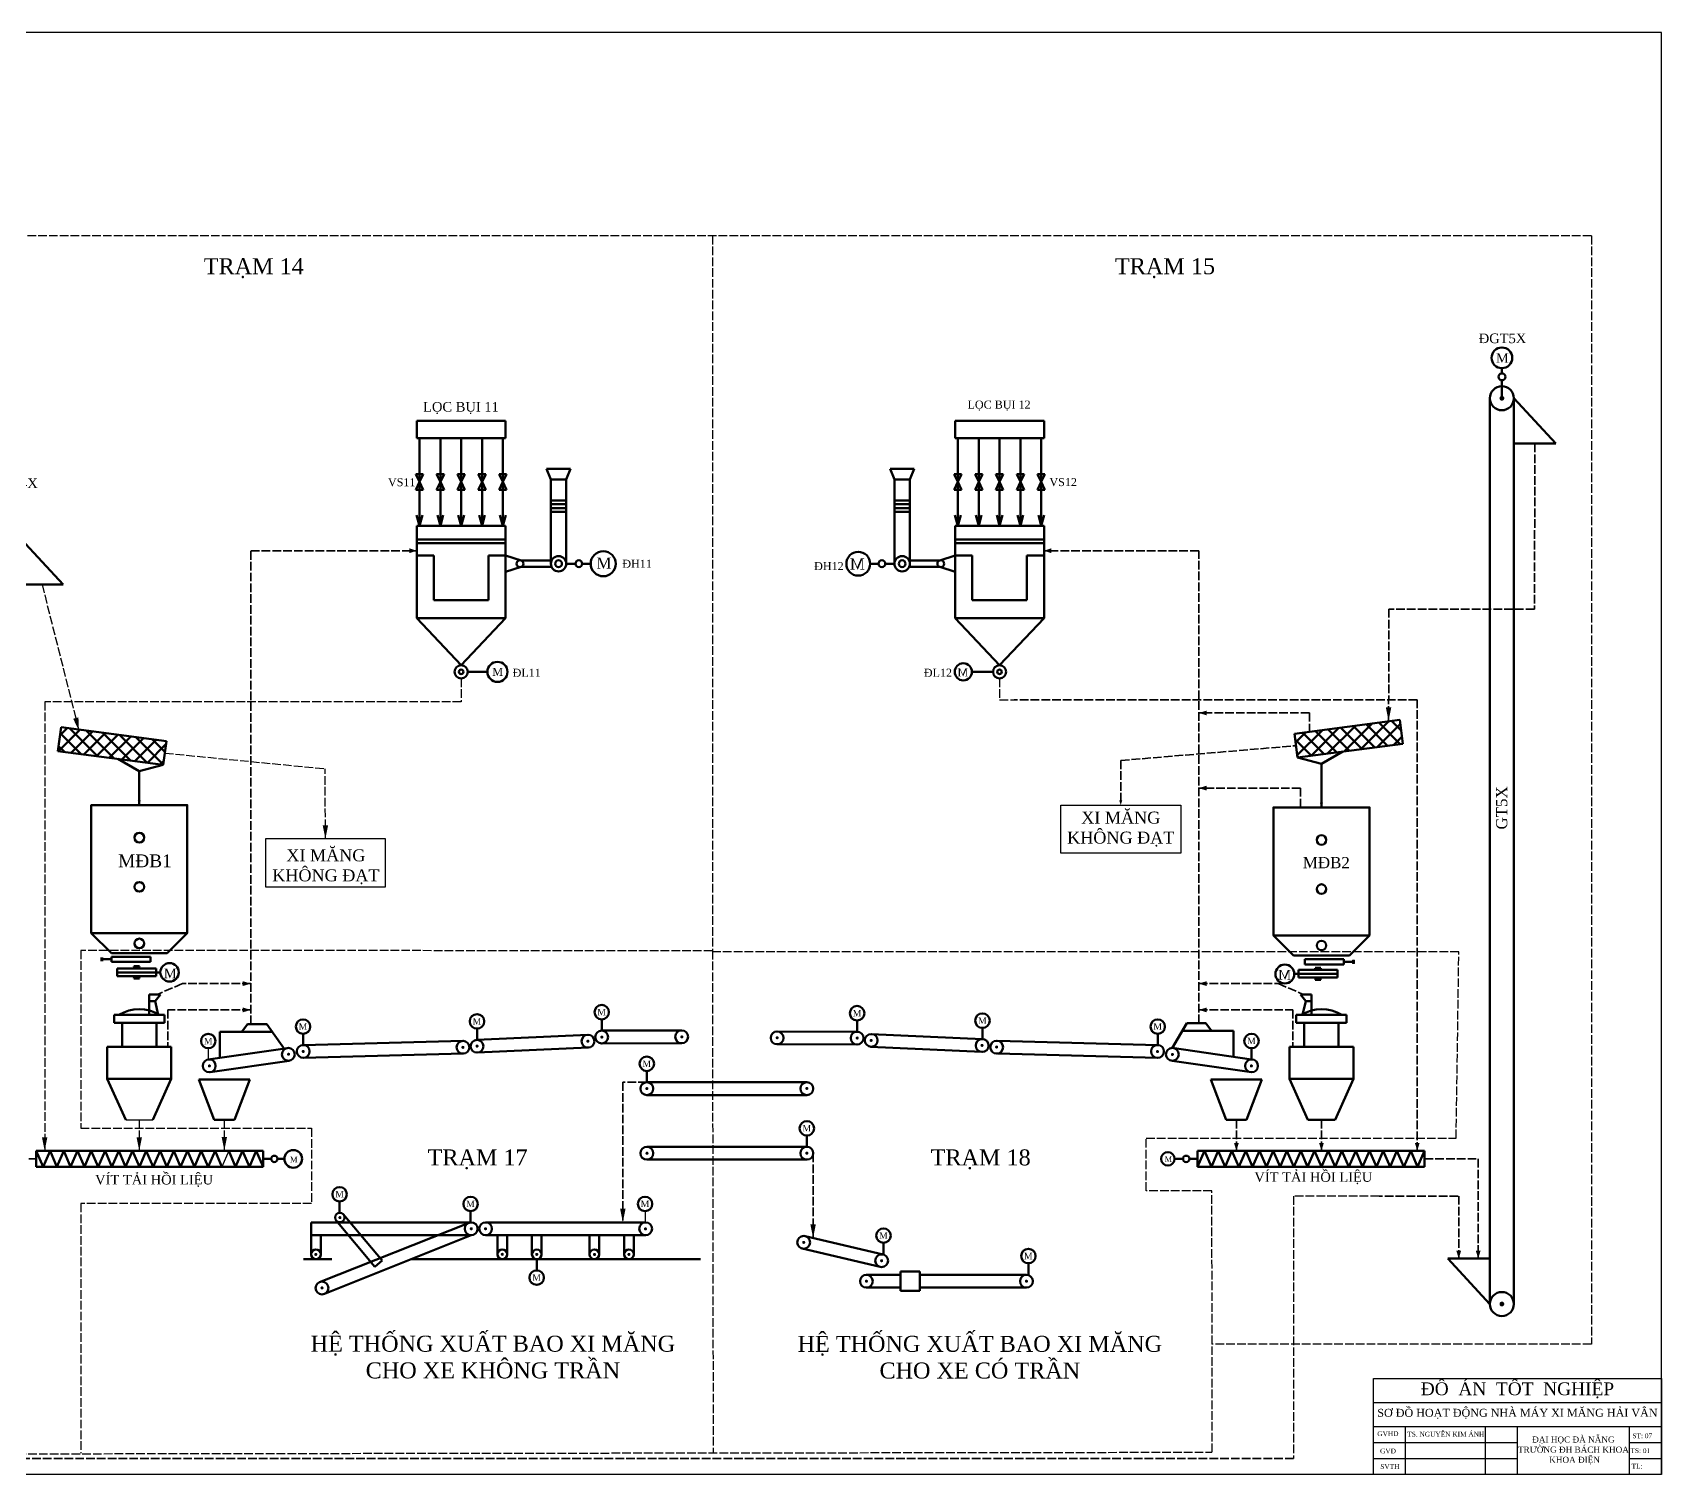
# Model space of a CAD drawing. Header units: millimetres. Extents: x 0 to 356400, y 0 to 90100.
# Drawn here: x 254603 to 356400, y 0 to 90100 of the extents above; entities that cross this region are included whole.
import ezdxf

# ---------------------------------------------------------------- set-up
doc = ezdxf.new("R2010")
doc.units = ezdxf.units.MM
doc.header["$LTSCALE"] = 45
doc.linetypes.add('ACAD_ISO02W100', pattern=[15, 12, -3])
doc.layers.add('ASHADE', color=7, linetype='Continuous')
doc.layers.add('chu', color=6, linetype='Continuous')
for name, color, linetype, lineweight in [('net dam', 2, 'Continuous', 60), ('net duc', 1, 'ACAD_ISO02W100', 35), ('§\xadêng ®Ëm', 7, 'Continuous', 30)]:
    doc.layers.add(name, color=color, linetype=linetype, lineweight=lineweight)
doc.styles.add('chu', font='VNTIME.TTF', dxfattribs={"height": 300})

msp = doc.modelspace()

# ---------------------------------------------------------------- hatches: boundary and pattern name
at = {"layer": 'net dam'}
h = msp.add_hatch(dxfattribs=at)
h.set_pattern_fill('ANSI31', color=256, scale=200, style=0)
h.set_pattern_definition([(45, (1.9, 2263.26), (-449.0128, 449.0128), [])])
h.paths.add_polyline_path([(340240, 45662), (340043, 47150), (333464, 46279), (333661, 44792)])
h = msp.add_hatch(dxfattribs=at)
h.set_pattern_fill('ANSI31', color=256, scale=200, angle=90, style=0)
h.set_pattern_definition([(135, (1.9, 2263.26), (-449.0128, -449.0128), [])])
h.paths.add_polyline_path([(340240, 45662), (340043, 47150), (333464, 46279), (333661, 44792)])
h = msp.add_hatch(dxfattribs=at)
h.set_pattern_fill('ANSI31', color=256, scale=200, angle=90, style=0)
h.set_pattern_definition([(135, (0, 1804.94), (-449.0128, -449.0128), [])])
h.paths.add_polyline_path([(256384, 46691), (256187, 45204), (262766, 44333), (262963, 45820)])
h = msp.add_hatch(dxfattribs=at)
h.set_pattern_fill('ANSI31', color=256, scale=200, style=0)
h.set_pattern_definition([(45, (0, 1804.94), (-449.0128, 449.0128), [])])
h.paths.add_polyline_path([(262766, 44333), (262963, 45820), (256384, 46691), (256187, 45204)])

# ---------------------------------------------------------------- linework, layer by layer
at = {"color": 1, "linetype": 'Continuous'}
for p, q in [((356400, 90100), (0, 90100)), ((356400, 0), (356400, 90100)), ((356400, 0), (0, 0))]:
    msp.add_line(p, q, dxfattribs=at)
for p, q in [((260423, 22164), (262118, 22164)), ((266864, 20218), (266434, 19218)), ((338400, 6000), (356400, 6000)), ((338400, 0), (338400, 6000)), ((356400, 0), (356400, 6000)), ((356400, 6000), (356400, 0)), ((338400, 4500), (356400, 4500)), ((338400, 3000), (356400, 3000)), ((340400, 0), (340400, 3000)), ((345400, 0), (345400, 3000)), ((347400, 0), (347400, 3000)), ((354400, 0), (354400, 3000)), ((338400, 2000), (347400, 2000)), ((354400, 2000), (356400, 2000)), ((338400, 1000), (347400, 1000)), ((356400, 0), (338400, 0)), ((354400, 1000), (356400, 1000))]:
    msp.add_line(p, q)
for points in [[(317816, 57723, 0, 300, 0), (318266, 57723, 300, 300, 0)], [(339349, 47079, 0, 340, 0), (339349, 47929, 340, 340, 0)], [(257502, 46475, 0, 340, 0), (257303, 47266, 340, 340, 0)], [(272903, 39719, 0, 340, 0), (272903, 40569, 340, 340, 0)], [(255360, 20218, 0, 340, 0), (255360, 21068, 340, 340, 0)], [(261271, 20218, 0, 340, 0), (261271, 21068, 340, 340, 0)], [(266587, 20240, 0, 340, 0), (266587, 21090, 340, 340, 0)], [(291493, 15750, 0, 340, 0), (291493, 16600, 340, 340, 0)], [(303382, 14773, 0, 340, 0), (303382, 15623, 340, 340, 0)]]:
    msp.add_lwpolyline(points, format="xyseb")
at = {"const_width": 300}
msp.add_lwpolyline([(317816, 57723), (317816, 57723)], dxfattribs=at)
at = {"layer": 'ASHADE', "linetype": 'ACAD_ISO02W100'}
for p, q in [((352020, 77400), (47440, 77400)), ((297090, 77400), (297090, 32720)), ((352020, 77400), (352020, 8130)), ((297090, 32720), (257610, 32740)), ((257610, 32740), (257610, 21630)), ((297090, 32720), (297136, 1377)), ((325290, 32660), (297090, 32660)), ((343740, 32660), (325290, 32660)), ((343570, 21010), (343740, 32660)), ((257610, 21630), (272040, 21630)), ((272040, 21630), (272040, 16920)), ((324200, 17720), (324200, 21010)), ((324200, 21010), (343570, 21010)), ((328310, 17720), (324200, 17720)), ((328319, 1388), (328310, 17720)), ((272040, 16920), (257610, 16920)), ((257610, 16920), (257610, 1320)), ((352020, 8130), (328310, 8130)), ((86930, 1070), (328300, 1388))]:
    msp.add_line(p, q, dxfattribs=at)
at = {"layer": 'chu'}
for points in [[(326359, 38824), (318859, 38824), (318859, 41824), (326359, 41824)], [(269153, 36719), (276653, 36719), (276653, 39719), (269153, 39719)]]:
    msp.add_lwpolyline(points, close=True, dxfattribs=at)
at = {"layer": 'net dam'}
for p, q in [((346426, 68805), (346428, 69128)), ((346430, 68372), (346430, 67324)), ((345680, 67249), (345680, 30855)), ((347180, 67249), (347180, 30907)), ((347180, 67249), (349806, 64414)), ((284169, 65830), (278609, 65830)), ((278609, 65830), (278609, 64979)), ((284169, 64979), (284169, 65830)), ((312256, 64979), (312256, 65830)), ((312256, 65830), (317816, 65830)), ((317816, 65830), (317816, 64979)), ((278609, 64979), (278609, 64760)), ((278609, 64760), (284169, 64760)), ((278784, 64760), (278784, 59272)), ((280087, 64760), (280087, 59272)), ((281389, 64760), (281389, 59272)), ((282691, 64760), (282691, 59272)), ((283994, 64760), (283994, 59272)), ((284169, 64760), (284169, 64979)), ((284169, 64979), (284169, 64760)), ((312256, 64979), (312256, 64760)), ((312256, 64760), (312256, 64979)), ((317816, 64760), (312256, 64760)), ((312431, 64760), (312431, 59272)), ((313733, 64760), (313733, 59272)), ((315036, 64760), (315036, 59272)), ((316338, 64760), (316338, 59272)), ((317641, 64760), (317641, 59272)), ((317816, 64979), (317816, 64760)), ((349806, 64414), (347180, 64414)), ((278553, 62512), (279015, 62512)), ((278784, 62016), (278553, 62512)), ((278784, 62016), (279015, 62512)), ((279856, 62512), (280317, 62512)), ((280087, 62016), (279856, 62512)), ((280087, 62016), (280317, 62512)), ((281158, 62512), (281620, 62512)), ((281389, 62016), (281158, 62512)), ((281389, 62016), (281620, 62512)), ((282461, 62512), (282922, 62512)), ((282691, 62016), (282461, 62512)), ((282691, 62016), (282922, 62512)), ((283763, 62512), (284224, 62512)), ((283994, 62016), (283763, 62512)), ((283994, 62016), (284224, 62512)), ((288228, 62832), (286724, 62832)), ((286996, 62164), (286724, 62832)), ((286996, 56908), (286996, 62164)), ((286996, 62164), (287955, 62164)), ((287955, 62164), (288228, 62832)), ((287955, 56908), (287955, 62164)), ((308197, 62832), (309701, 62832)), ((308470, 62164), (308197, 62832)), ((308470, 56908), (308470, 62164)), ((309428, 62164), (308470, 62164)), ((309428, 62164), (309701, 62832)), ((309428, 56908), (309428, 62164)), ((312662, 62512), (312200, 62512)), ((312431, 62016), (312200, 62512)), ((312431, 62016), (312662, 62512)), ((313964, 62512), (313503, 62512)), ((313733, 62016), (313503, 62512)), ((313733, 62016), (313964, 62512)), ((315266, 62512), (314805, 62512)), ((315036, 62016), (314805, 62512)), ((315036, 62016), (315266, 62512)), ((316569, 62512), (316107, 62512)), ((316338, 62016), (316107, 62512)), ((316338, 62016), (316569, 62512)), ((317871, 62512), (317410, 62512)), ((317641, 62016), (317410, 62512)), ((317641, 62016), (317871, 62512)), ((278784, 62016), (278553, 61520)), ((278553, 61520), (279015, 61520)), ((278784, 62016), (279015, 61520)), ((280087, 62016), (279856, 61520)), ((279856, 61520), (280317, 61520)), ((280087, 62016), (280317, 61520)), ((281389, 62016), (281158, 61520)), ((281158, 61520), (281620, 61520)), ((281389, 62016), (281620, 61520)), ((282691, 62016), (282461, 61520)), ((282461, 61520), (282922, 61520)), ((282691, 62016), (282922, 61520)), ((283994, 62016), (283763, 61520)), ((283763, 61520), (284224, 61520)), ((283994, 62016), (284224, 61520)), ((312431, 62016), (312200, 61520)), ((312662, 61520), (312200, 61520)), ((312431, 62016), (312662, 61520)), ((313733, 62016), (313503, 61520)), ((313964, 61520), (313503, 61520)), ((313733, 62016), (313964, 61520)), ((315036, 62016), (314805, 61520)), ((315266, 61520), (314805, 61520)), ((315036, 62016), (315266, 61520)), ((316338, 62016), (316107, 61520)), ((316569, 61520), (316107, 61520)), ((316338, 62016), (316569, 61520)), ((317641, 62016), (317410, 61520)), ((317871, 61520), (317410, 61520)), ((317641, 62016), (317871, 61520)), ((286996, 60868), (287955, 60868)), ((286996, 60628), (287955, 60628)), ((286996, 60388), (287955, 60388)), ((286996, 60148), (287955, 60148)), ((309428, 60868), (308470, 60868)), ((309428, 60628), (308470, 60628)), ((309428, 60388), (308470, 60388)), ((309428, 60148), (308470, 60148)), ((278784, 59272), (278604, 59948)), ((284169, 59272), (278609, 59272)), ((278609, 59272), (278609, 58421)), ((278784, 59272), (278964, 59948)), ((280087, 59272), (279906, 59948)), ((280087, 59272), (280267, 59948)), ((281389, 59272), (281209, 59948)), ((281389, 59272), (281569, 59948)), ((282691, 59272), (282511, 59948)), ((282691, 59272), (282871, 59948)), ((283994, 59272), (283814, 59948)), ((283994, 59272), (284174, 59948)), ((284169, 58421), (284169, 59272)), ((312431, 59272), (312251, 59948)), ((312256, 58421), (312256, 59272)), ((312256, 59272), (317816, 59272)), ((312431, 59272), (312611, 59948)), ((313733, 59272), (313553, 59948)), ((313733, 59272), (313913, 59948)), ((315036, 59272), (314856, 59948)), ((315036, 59272), (315216, 59948)), ((316338, 59272), (316158, 59948)), ((316338, 59272), (316518, 59948)), ((317641, 59272), (317460, 59948)), ((317641, 59272), (317821, 59948)), ((317816, 59272), (317816, 58421)), ((253881, 58445), (256507, 55611)), ((278609, 58421), (284169, 58421)), ((284169, 58421), (278609, 58421)), ((278609, 58421), (278609, 58202)), ((278609, 58202), (284169, 58202)), ((278609, 57419), (278609, 58202)), ((284169, 58202), (284169, 58421)), ((284169, 57419), (284169, 58202)), ((312256, 58202), (312256, 58421)), ((312256, 58421), (317816, 58421)), ((317816, 58421), (312256, 58421)), ((312256, 57419), (312256, 58202)), ((317816, 58202), (312256, 58202)), ((317816, 58421), (317816, 58202)), ((317816, 57419), (317816, 58202)), ((278609, 53503), (278609, 57419)), ((278609, 57419), (279678, 57419)), ((279678, 57419), (279678, 54642)), ((283100, 57419), (283100, 54642)), ((283100, 57419), (284169, 57419)), ((284169, 53503), (284169, 57419)), ((284169, 57419), (285130, 57111)), ((285130, 57111), (287041, 57111)), ((311295, 57111), (309383, 57111)), ((312256, 57419), (311295, 57111)), ((312256, 53503), (312256, 57419)), ((313325, 57419), (312256, 57419)), ((313325, 57419), (313325, 54642)), ((317816, 57419), (316746, 57419)), ((316746, 57419), (316746, 54642)), ((317816, 53503), (317816, 57419)), ((284169, 56398), (285130, 56706)), ((285130, 56706), (287041, 56706)), ((287955, 56908), (288529, 56908)), ((288955, 56908), (289482, 56908)), ((307470, 56908), (306949, 56908)), ((308470, 56908), (307895, 56908)), ((311295, 56706), (309383, 56706)), ((312256, 56398), (311295, 56706)), ((256507, 55611), (253881, 55611)), ((279678, 54642), (283100, 54642)), ((316746, 54642), (313325, 54642)), ((281389, 50560), (278609, 53503)), ((278609, 53503), (284169, 53503)), ((281389, 50560), (284169, 53503)), ((317816, 53503), (312256, 53503)), ((315036, 50560), (312256, 53503)), ((315036, 50560), (317816, 53503)), ((281799, 50151), (282373, 50151)), ((282373, 50151), (283029, 50151)), ((313626, 50151), (313304, 50151)), ((314626, 50151), (313626, 50151)), ((333464, 46279), (340043, 47150)), ((340043, 47150), (340240, 45662)), ((256384, 46691), (256187, 45204)), ((262963, 45820), (256384, 46691)), ((262963, 45820), (262766, 44333)), ((333464, 46279), (333661, 44792)), ((262766, 44333), (256187, 45204)), ((333661, 44792), (340240, 45662)), ((333661, 44792), (335156, 44404)), ((336499, 45167), (335156, 44404)), ((259928, 44709), (261271, 43946)), ((262766, 44333), (261271, 43946)), ((261271, 41824), (261271, 43946)), ((335157, 41679), (335154, 44403)), ((258271, 33824), (259529, 32566)), ((264271, 33824), (263012, 32566)), ((332154, 33679), (333412, 32421)), ((338154, 33678), (336896, 32420)), ((258929, 32191), (258929, 32311)), ((259529, 32191), (258929, 32191)), ((258929, 32191), (258929, 32071)), ((259529, 32566), (263012, 32566)), ((259529, 32354), (261973, 32354)), ((259529, 32354), (259529, 32029)), ((259529, 32029), (261973, 32029)), ((259880, 31615), (262324, 31615)), ((259880, 31615), (259880, 31135)), ((261102, 31752), (260922, 31752)), ((260922, 31752), (260972, 31615)), ((261102, 31752), (261282, 31752)), ((261282, 31752), (261231, 31615)), ((261973, 32354), (261973, 32029)), ((262324, 31615), (262324, 31135)), ((336897, 32421), (333412, 32421)), ((334113, 32189), (334113, 31864)), ((336557, 32189), (334113, 32189)), ((336557, 31864), (334113, 31864)), ((334761, 31662), (334811, 31525)), ((334941, 31662), (334761, 31662)), ((334941, 31662), (335121, 31662)), ((335121, 31662), (335070, 31525)), ((336557, 32189), (336557, 31864)), ((336557, 32027), (337157, 32027)), ((337157, 32027), (337157, 32147)), ((337157, 32027), (337157, 31907)), ((259880, 31375), (262586, 31375)), ((259880, 31135), (262324, 31135)), ((260922, 30998), (260972, 31135)), ((261102, 30998), (260922, 30998)), ((261102, 30998), (261282, 30998)), ((261282, 30998), (261231, 31135)), ((336163, 31285), (333456, 31285)), ((333719, 31525), (333719, 31045)), ((336163, 31525), (333719, 31525)), ((336163, 31045), (333719, 31045)), ((334761, 30908), (334811, 31045)), ((334941, 30908), (334761, 30908)), ((334941, 30908), (335121, 30908)), ((335121, 30908), (335070, 31045)), ((336163, 31525), (336163, 31045)), ((345680, 30855), (345680, 10648)), ((347180, 30907), (347180, 10648)), ((261888, 28718), (261888, 29997)), ((261888, 29997), (262588, 29997)), ((262254, 29576), (261888, 29576)), ((262588, 29997), (262254, 29576)), ((262254, 29576), (262461, 28718)), ((333837, 29997), (334170, 29576)), ((334537, 29997), (333837, 29997)), ((334170, 29576), (333964, 28718)), ((334170, 29576), (334537, 29576)), ((334537, 28718), (334537, 29997)), ((259697, 28218), (259697, 28718)), ((259697, 28718), (262844, 28718)), ((262844, 28218), (262844, 28718)), ((336727, 28718), (333581, 28718)), ((333581, 28218), (333581, 28718)), ((336727, 28218), (336727, 28718)), ((260197, 28218), (259697, 28218)), ((260197, 26718), (260197, 28218)), ((260197, 28218), (262344, 28218)), ((262344, 28218), (262844, 28218)), ((262344, 26718), (262344, 28218)), ((266316, 26033), (266316, 27647)), ((266316, 27647), (269585, 27647)), ((268044, 28134), (267678, 27647)), ((269235, 28134), (268044, 28134)), ((269235, 28134), (270357, 26572)), ((271505, 27532), (271505, 26832)), ((282378, 27856), (282378, 27156)), ((290169, 27732), (295169, 27746)), ((290170, 28432), (290170, 27732)), ((306135, 27665), (301135, 27679)), ((306134, 28365), (306134, 27665)), ((313967, 27202), (307015, 27520)), ((313967, 27902), (313967, 27202)), ((324922, 27532), (324922, 26832)), ((326731, 28200), (325819, 26646)), ((329650, 27713), (326445, 27713)), ((326731, 28200), (327922, 28200)), ((327922, 28200), (328288, 27713)), ((329650, 26099), (329650, 27713)), ((334081, 28218), (333581, 28218)), ((334081, 26718), (334081, 28218)), ((336227, 28218), (334081, 28218)), ((336227, 26718), (336227, 28218)), ((336227, 28218), (336727, 28218)), ((259271, 26718), (263271, 26718)), ((259271, 24718), (259271, 26718)), ((263271, 26718), (263271, 24718)), ((265584, 25927), (270533, 26643)), ((271506, 26832), (281503, 27094)), ((282360, 27155), (289313, 27473)), ((282397, 26356), (289349, 26674)), ((290171, 26932), (295171, 26946)), ((306133, 26865), (301133, 26879)), ((313931, 26402), (306978, 26720)), ((324918, 26832), (314922, 27094)), ((330783, 25931), (325830, 26647)), ((330783, 26631), (330783, 25931)), ((333154, 26718), (333154, 24718)), ((337154, 26718), (333154, 26718)), ((337154, 24718), (337154, 26718)), ((265699, 25135), (270647, 25851)), ((271527, 26032), (281524, 26294)), ((324897, 26032), (314901, 26294)), ((330787, 25131), (325830, 25847)), ((263271, 24718), (259271, 24718)), ((259271, 24718), (260423, 22164)), ((263271, 24718), (262118, 22164)), ((264987, 24676), (268187, 24676)), ((264987, 24676), (265952, 22164)), ((268187, 24676), (267223, 22164)), ((292991, 25207), (292991, 24507)), ((292992, 24507), (302992, 24507)), ((328237, 24676), (329202, 22164)), ((331437, 24676), (328237, 24676)), ((331437, 24676), (330473, 22164)), ((333154, 24718), (334306, 22164)), ((333154, 24718), (337154, 24718)), ((337154, 24718), (336002, 22164)), ((292992, 23707), (302992, 23707)), ((265952, 22164), (267223, 22164)), ((330473, 22164), (329202, 22164)), ((336002, 22164), (334306, 22164)), ((292992, 20473), (302992, 20473)), ((302992, 21173), (302992, 20473)), ((254834, 19218), (254834, 20218)), ((254834, 20218), (269012, 20218)), ((254834, 20218), (255264, 19218)), ((255693, 20218), (255264, 19218)), ((255693, 20218), (256123, 19218)), ((256552, 20218), (256123, 19218)), ((256552, 20218), (256982, 19218)), ((257412, 20218), (256982, 19218)), ((257412, 20218), (257841, 19218)), ((258271, 20218), (257841, 19218)), ((258271, 20218), (258701, 19218)), ((259130, 20218), (258701, 19218)), ((259130, 20218), (259560, 19218)), ((259990, 20218), (259560, 19218)), ((259990, 20218), (260419, 19218)), ((260849, 20218), (260419, 19218)), ((260849, 20218), (261278, 19218)), ((261708, 20218), (261278, 19218)), ((261708, 20218), (262138, 19218)), ((262567, 20218), (262138, 19218)), ((262567, 20218), (262997, 19218)), ((263427, 20218), (262997, 19218)), ((263427, 20218), (263856, 19218)), ((264286, 20218), (263856, 19218)), ((264286, 20218), (264716, 19218)), ((265145, 20218), (264716, 19218)), ((265145, 20218), (265575, 19218)), ((266004, 20218), (265575, 19218)), ((266004, 20218), (266434, 19218)), ((266864, 20218), (267293, 19218)), ((267723, 20218), (267293, 19218)), ((267723, 20218), (268153, 19218)), ((268582, 20218), (268153, 19218)), ((268582, 20218), (269012, 19218)), ((269012, 19218), (269012, 20218)), ((269012, 19718), (269510, 19718)), ((269908, 19718), (270342, 19718)), ((292992, 19673), (302992, 19673)), ((326502, 19718), (325976, 19718)), ((327413, 19718), (326900, 19718)), ((341591, 20218), (327413, 20218)), ((327413, 19218), (327413, 20218)), ((327842, 20218), (327413, 19218)), ((327842, 20218), (328272, 19218)), ((328702, 20218), (328272, 19218)), ((328702, 20218), (329131, 19218)), ((329561, 20218), (329131, 19218)), ((329561, 20218), (329991, 19218)), ((330420, 20218), (329991, 19218)), ((330420, 20218), (330850, 19218)), ((331279, 20218), (330850, 19218)), ((331279, 20218), (331709, 19218)), ((332139, 20218), (331709, 19218)), ((332139, 20218), (332568, 19218)), ((332998, 20218), (332568, 19218)), ((332998, 20218), (333428, 19218)), ((333857, 20218), (333428, 19218)), ((333857, 20218), (334287, 19218)), ((334717, 20218), (334287, 19218)), ((334717, 20218), (335146, 19218)), ((335576, 20218), (335146, 19218)), ((335576, 20218), (336005, 19218)), ((336435, 20218), (336005, 19218)), ((336435, 20218), (336865, 19218)), ((337294, 20218), (336865, 19218)), ((337294, 20218), (337724, 19218)), ((338154, 20218), (337724, 19218)), ((338154, 20218), (338583, 19218)), ((339013, 20218), (338583, 19218)), ((339013, 20218), (339443, 19218)), ((339872, 20218), (339443, 19218)), ((339872, 20218), (340302, 19218)), ((340731, 20218), (340302, 19218)), ((340731, 20218), (341161, 19218)), ((341591, 20218), (341161, 19218)), ((341591, 19218), (341591, 20218)), ((269012, 19218), (254834, 19218)), ((327413, 19218), (341591, 19218)), ((273794, 17054), (273794, 16354)), ((281979, 16448), (281979, 15748)), ((272013, 15750), (282013, 15750)), ((272013, 15750), (272013, 13750)), ((272529, 12015), (281888, 15730)), ((273561, 15880), (275999, 12980)), ((274017, 16271), (276458, 13366)), ((282915, 15750), (292915, 15750)), ((272013, 14950), (282013, 14950)), ((272613, 13750), (272613, 14950)), ((272838, 11277), (282013, 14950)), ((282915, 14950), (292915, 14950)), ((283658, 14950), (283658, 13750)), ((284258, 13750), (284258, 14950)), ((285815, 14950), (285815, 13750)), ((286415, 13750), (286415, 14950)), ((289415, 13750), (289415, 14950)), ((290015, 14950), (290015, 13750)), ((291572, 13750), (291572, 14950)), ((292172, 14950), (292172, 13750)), ((302889, 14889), (307756, 13742)), ((307783, 14471), (307783, 13771)), ((273299, 13450), (271534, 13450)), ((275999, 12980), (276458, 13366)), ((296344, 13450), (278266, 13450)), ((286107, 13450), (286107, 12750)), ((302705, 14110), (307572, 12963)), ((345680, 10648), (343055, 13483)), ((343055, 13483), (345680, 13483)), ((306716, 12474), (308850, 12474)), ((308850, 12474), (308850, 12674)), ((308850, 12674), (310050, 12674)), ((308850, 12474), (308850, 11674)), ((310050, 12674), (310050, 12474)), ((310050, 12474), (310050, 11674)), ((310050, 12474), (316716, 12474)), ((316836, 13192), (316836, 12492)), ((306716, 11674), (308850, 11674)), ((308850, 11674), (308850, 11474)), ((308850, 11474), (310050, 11474)), ((310050, 11474), (310050, 11674)), ((310050, 11674), (316716, 11674))]:
    msp.add_line(p, q, dxfattribs=at)
for points, const_width in [([(346355, 67249, 1), (346505, 67249, 1)], 150), ([(271468, 26431, 1), (271564, 26431, 1)], 96), ([(281451, 26687, 1), (281547, 26687, 1)], 96), ([(282332, 26766, 1), (282428, 26766, 1)], 96), ([(289260, 27071, 1), (289356, 27071, 1)], 96), ([(290132, 27330, 1), (290228, 27330, 1)], 96), ([(295132, 27340, 1), (295228, 27340, 1)], 96), ([(301089, 27290, 1), (301185, 27290, 1)], 96), ([(306091, 27271, 1), (306187, 27271, 1)], 96), ([(306960, 27122, 1), (307056, 27122, 1)], 96), ([(313892, 26810, 1), (313988, 26810, 1)], 96), ([(314804, 26708, 1), (314900, 26708, 1)], 96), ([(324858, 26422, 1), (324954, 26422, 1)], 96), ([(265604, 25525, 1), (265700, 25525, 1)], 96), ([(270554, 26255, 1), (270650, 26255, 1)], 96), ([(325790, 26246, 1), (325886, 26246, 1)], 96), ([(330726, 25527, 1), (330822, 25527, 1)], 96), ([(292946, 24110, 1), (293042, 24110, 1)], 96), ([(302945, 24122, 1), (303041, 24122, 1)], 96), ([(292954, 20071, 1), (293050, 20071, 1)], 96), ([(302944, 20073, 1), (303040, 20073, 1)], 96), ([(273765, 16047, 1), (273861, 16047, 1)], 96), ([(281972, 15352, 1), (282068, 15352, 1)], 96), ([(282862, 15352, 1), (282958, 15352, 1)], 96), ([(292856, 15341, 1), (292952, 15341, 1)], 96), ([(302749, 14500, 1), (302845, 14500, 1)], 96), ([(272256, 13750, 1), (272352, 13750, 1)], 96), ([(283910, 13755, 1), (284006, 13755, 1)], 96), ([(286063, 13751, 1), (286159, 13751, 1)], 96), ([(289674, 13746, 1), (289770, 13746, 1)], 96), ([(291827, 13750, 1), (291923, 13750, 1)], 96), ([(307616, 13353, 1), (307712, 13353, 1)], 96), ([(272644, 11654, 1), (272740, 11654, 1)], 96), ([(306668, 12074, 1), (306764, 12074, 1)], 96), ([(316668, 12074, 1), (316764, 12074, 1)], 96), ([(346355, 10648, 1), (346505, 10648, 1)], 150)]:
    msp.add_lwpolyline(points, format="xyb", close=True, dxfattribs=dict(at, const_width=const_width))
for points in [[(278609, 57723, 0, 300, 0), (278159, 57723, 300, 300, 0)], [(327484, 47583, 0, 300, 0), (327984, 47583, 300, 300, 0)], [(327475, 42887, 0, 300, 0), (327975, 42887, 300, 300, 0)], [(261271, 41824, 0, 200, 0), (261271, 42124, 200, 200, 0)], [(322609, 41824, 0, 200, 0), (322609, 42124, 200, 200, 0)], [(335154, 41679, 0, 200, 0), (335154, 41979, 200, 200, 0)], [(268242, 30670, 0, 300, 0), (267742, 30670, 300, 300, 0)], [(327475, 30670, 0, 300, 0), (327975, 30670, 300, 300, 0)], [(268242, 29027, 0, 300, 0), (267742, 29027, 300, 300, 0)], [(327484, 29027, 0, 300, 0), (327984, 29027, 300, 300, 0)], [(329837, 20218, 0, 300, 0), (329837, 20718, 300, 300, 0)], [(335154, 20218, 0, 300, 0), (335154, 20718, 300, 300, 0)], [(341140, 20218, 0, 300, 0), (341140, 20718, 300, 300, 0)], [(343732, 13483, 0, 300, 0), (343732, 13983, 300, 300, 0)], [(344949, 13483, 0, 300, 0), (344949, 13983, 300, 300, 0)]]:
    msp.add_lwpolyline(points, format="xyseb", dxfattribs=at)
for points, const_width in [([(278609, 57723), (278609, 57723)], 300), ([(258929, 32311), (258929, 32071)], 180), ([(337157, 32147), (337157, 31907)], 180)]:
    msp.add_lwpolyline(points, dxfattribs=dict(at, const_width=const_width))
for points in [[(258271, 33824), (264271, 33824), (264271, 41824), (258271, 41824)], [(338154, 33679), (332154, 33679), (332154, 41679), (338161, 41679)]]:
    msp.add_lwpolyline(points, close=True, dxfattribs=at)
for centre, radius in [((346430, 69775), 648), ((346430, 68588), 216), ((346430, 67249), 750), ((285065, 56908), 213), ((287476, 56908), 479), ((287476, 56908), 213), ((288742, 56908), 213), ((290266, 56908), 784), ((306205, 56908), 745), ((307683, 56908), 213), ((308949, 56908), 479), ((308949, 56908), 213), ((311360, 56908), 213), ((281389, 50151), 410), ((281389, 50151), 140), ((283656, 50151), 627), ((312769, 50151), 535), ((315036, 50151), 410), ((315036, 50151), 140), ((261277, 39791), 300), ((335154, 39646), 300), ((261277, 36720), 300), ((335154, 36575), 300), ((261277, 33180), 300), ((335154, 33051), 300), ((263162, 31375), 576), ((332867, 31270), 589), ((282378, 28309), 453), ((290170, 28886), 453), ((306134, 28819), 453), ((313967, 28355), 453), ((265584, 27080), 453), ((271505, 27985), 453), ((290170, 27332), 400), ((295170, 27346), 400), ((301134, 27279), 400), ((306134, 27265), 400), ((307015, 27120), 400), ((324922, 27985), 453), ((330783, 27084), 453), ((270590, 26247), 400), ((271517, 26432), 400), ((281503, 26694), 400), ((282378, 26756), 400), ((289313, 27073), 400), ((313949, 26802), 400), ((314857, 26699), 400), ((324908, 26432), 400), ((325835, 26247), 400), ((265641, 25531), 400), ((292991, 25661), 453), ((330783, 25531), 400), ((292992, 24107), 400), ((302992, 24107), 400), ((302992, 21626), 453), ((292992, 20073), 400), ((302992, 20073), 400), ((269709, 19718), 199), ((270896, 19718), 554), ((325554, 19718), 422), ((326701, 19718), 199), ((273794, 17507), 453), ((281979, 16901), 453), ((292881, 16901), 453), ((273806, 16054), 300), ((282013, 15350), 400), ((282915, 15350), 400), ((292915, 15350), 400), ((307783, 14924), 453), ((302797, 14500), 400), ((272313, 13750), 300), ((283958, 13750), 300), ((286115, 13750), 300), ((289715, 13750), 300), ((291872, 13750), 300), ((307664, 13353), 400), ((316836, 13645), 453), ((286107, 12296), 453), ((306716, 12074), 400), ((316716, 12074), 400), ((272689, 11648), 400), ((346430, 10648), 750)]:
    msp.add_circle(centre, radius, dxfattribs=at)
for centre in [(261268, 26667), (335157, 26667)]:
    msp.add_arc(centre, 2411, 58.27201, 121.72799, dxfattribs=at)
at = {"layer": 'net duc'}
for p, q in [((348493, 64414), (348464, 54079)), ((268242, 28134), (268242, 57723)), ((268242, 57723), (278609, 57723)), ((327484, 57723), (317816, 57723)), ((327484, 28200), (327484, 57723)), ((339372, 54079), (339349, 47058)), ((348464, 54079), (339372, 54079)), ((341140, 48414), (315942, 48414)), ((341140, 20218), (341140, 48414)), ((334403, 47583), (327484, 47583)), ((334403, 46373), (334403, 47583)), ((322609, 44611), (333562, 45535)), ((322609, 44611), (322609, 41974)), ((333841, 42887), (327484, 42887)), ((333841, 41679), (333841, 42887)), ((263972, 30670), (262415, 29997)), ((268242, 30670), (263972, 30670)), ((327484, 30670), (332453, 30670)), ((332453, 30670), (334010, 29997)), ((268242, 29027), (263064, 29027)), ((263064, 29027), (263064, 26700)), ((327484, 29027), (333360, 29027)), ((333360, 29027), (333360, 26700)), ((292991, 24507), (291493, 24505)), ((291493, 24505), (291493, 15750)), ((329837, 22164), (329837, 20218)), ((335154, 22164), (335154, 20218)), ((254834, 19718), (254372, 19715)), ((303391, 20045), (303382, 14773)), ((341591, 19718), (344919, 19718)), ((344949, 19718), (344949, 13483)), ((343702, 17391), (338756, 17391)), ((343732, 13483), (343732, 17391)), ((333416, 1001), (245005, 1001))]:
    msp.add_line(p, q, dxfattribs=at)
at = {"layer": 'net duc', "lineweight": 30}
for p, q in [((255194, 55611), (257502, 46475)), ((281389, 49741), (281389, 48283)), ((315036, 49741), (315036, 48414)), ((281389, 48283), (255360, 48283)), ((255360, 48283), (255360, 20218)), ((315036, 48414), (315942, 48414)), ((262864, 45077), (272893, 44094)), ((272903, 39719), (272893, 44094)), ((261271, 22164), (261271, 20218)), ((266587, 22164), (266587, 20218)), ((338756, 17391), (333416, 17391)), ((333416, 17391), (333416, 1001))]:
    msp.add_line(p, q, dxfattribs=at)
at = {"layer": '§\xadêng ®Ëm', "lineweight": 30}
for p, q in [((265584, 26626), (265584, 25926)), ((292881, 16448), (292881, 15748))]:
    msp.add_line(p, q, dxfattribs=at)

# ---------------------------------------------------------------- texts
at = {"lineweight": 30, "insert": (346068, 40300), "char_height": 700, "width": 1900.43, "attachment_point": 1, "rotation": 90, "style": 'chu'}
msp.add_mtext('GT5X', dxfattribs=at)
at = {"style": 'chu'}
for s, insert, char_height, width, attachment_point in [('{\\f.VnTimeH|b0|i0|c0|p34;VÝT T¶I HåI LIÖU}', (258511, 18719), 600, 8782.72, 1), ('{\\f.VnTimeH|b0|i0|c0|p34;VÝT T¶I HåI LIÖU}', (330959, 18885), 600, 9342.8, 1), ('{\\f.VnTimeH|b0|i0|c0|p34;HÖ THèNG XUÊT BAO XI M¡NG CHO XE KH¤NG TRÇN}', (283372, 7328), 1000, 23874.67, 5), ('{\\f.VnTimeH|b0|i0|c0|p34;HÖ THèNG XUÊT BAO XI M¡NG CHO XE Cã TRÇN}', (313803, 7319), 1000, 23874.67, 5)]:
    msp.add_mtext(s, dxfattribs=dict(at, insert=insert, char_height=char_height, width=width, attachment_point=attachment_point))
for s, insert, char_height, width, attachment_point in [('{\\f.VnTimeH|b0|i0|c0|p34;®å  ¸n  tèt  nghiÖp}', (347400, 5250), 800, 18000, 5), ('{\\f.VnTimeH|b0|i0|c0|p34;S¥ §å HO¹T §éNG NHµ M¸Y XI M¡NG H¶I V¢N}', (347400, 3786), 500, 18000, 5), ('{\\f.VnTimeH|b0|i0|c0|p34;Gvhd}', (338644, 2695), 300, 1465.55, 1), ('{\\fTimes New Roman|b0|i0|c0|p18;TS. NGUYỄN KIM ÁNH}', (342924, 2509), 300, 5000, 5), ('{\\f.VnTimeH|b0|i0|c0|p34;®¹i häc ®µ n½ng\\Ptr\xadêng ®h B¸CH KHOA  khoa ®iÖn }', (350900, 1500), 380, 7000, 5), ('{\\f.VnTime|b0|i0|c0|p34;ST: 07}', (354587, 2565), 300, 2000, 1), ('{\\f.VnTimeH|b0|i0|c0|p34;GVD}', (338816, 1615), 300, 1283.89, 1), ('{\\f.VnTime|b0|i0|c0|p34;TS: 01}', (355080, 1480), 300, 1310, 5), ('{\\f.VnTimeH|b0|i0|c0|p34;svth}', (339431, 490), 300, 1679.44, 5), ('{\\f.VnTime|b0|i0|c0|p34;TL:}', (354880, 510), 300, 1310, 5)]:
    msp.add_mtext(s, dxfattribs=dict(insert=insert, char_height=char_height, width=width, attachment_point=attachment_point))
at = {"layer": 'ASHADE', "linetype": 'ACAD_ISO02W100', "char_height": 1000, "width": 8010, "attachment_point": 1, "style": 'chu'}
for s, insert in [('{\\f.VnTimeH|b0|i0|c0|p34;tr¹m 14}', (265300, 76000)), ('{\\f.VnTimeH|b0|i0|c0|p34;tr¹m 15}', (322250, 76000)), ('{\\f.VnTimeH|b0|i0|c0|p34;tr¹m 17}', (279290, 20310)), ('{\\f.VnTimeH|b0|i0|c0|p34;tr¹m 18}', (310730, 20310))]:
    msp.add_mtext(s, dxfattribs=dict(at, insert=insert))
at = {"layer": 'chu', "style": 'chu'}
for s, insert, char_height, width, attachment_point in [('{\\f.VnTimeH|b0|i0|c0|p34;XI M¡NG KH¤NG §¹T}', (322609, 40324), 750, 7500, 5), ('{\\f.VnTimeH|b0|i0|c0|p34;XI M¡NG KH¤NG §¹T}', (272933, 36872), 750, 7500, 8), ('M', (282373, 28311), 400, 281.65, 5), ('M', (271500, 27988), 400, 281.65, 5), ('M', (265579, 27082), 400, 281.65, 5)]:
    msp.add_mtext(s, dxfattribs=dict(at, insert=insert, char_height=char_height, width=width, attachment_point=attachment_point))
at = {"layer": 'net dam', "style": 'chu'}
for s, insert, char_height, width, attachment_point in [('§GT5X', (344985, 71293), 600, 2740.6, 1), ('{\\f.VnTimeH|b0|i0|c0|p34;LäC BôI 11}', (279010, 67015), 600, 4856.59, 1), ('{\\f.VnTimeH|b0|i0|c0|p34;LäC BôI 12}', (313034, 67102), 500, 4150.39, 1), ('§GT4X', (251957, 62240), 600, 2565.79, 1), ('VS11', (276813, 62252), 500, 1532.95, 1), ('VS12', (318153, 62261), 500, 1532.95, 1), ('§H11', (291460, 57158), 500, 2932.68, 1), ('§H12', (303447, 57012), 500, 2932.68, 1), ('§L11', (284605, 50348), 500, 1709.14, 1), ('§L12', (310303, 50348), 500, 1709.14, 1), ('M§B1', (259947, 38744), 800, 2704.33, 1), ('M§B2', (333989, 38582), 700, 2704.33, 1), ('M', (290165, 28888), 400, 281.65, 5), ('M', (306129, 28821), 400, 281.65, 5), ('M', (313962, 28357), 400, 281.65, 5), ('M', (324917, 27988), 400, 281.65, 5), ('M', (330778, 27087), 400, 281.65, 5), ('M', (292986, 25663), 400, 281.65, 5), ('M', (302987, 21629), 400, 281.65, 5), ('M', (273789, 17510), 400, 281.65, 5), ('M', (281973, 16904), 400, 281.65, 5), ('M', (292876, 16904), 400, 281.65, 5), ('M', (307778, 14927), 400, 281.65, 5), ('M', (316831, 13648), 400, 281.65, 5), ('M', (286102, 12299), 400, 281.65, 5)]:
    msp.add_mtext(s, dxfattribs=dict(at, insert=insert, char_height=char_height, width=width, attachment_point=attachment_point))
at = {"layer": 'net dam', "attachment_point": 1}
for insert, char_height, width in [((346056, 70065), 600, 705.96), ((289839, 57297), 700, 889.53), ((283334, 50403), 500, 799.68), ((262806, 31607), 600, 996.18), ((270693, 19851), 350, 426.39), ((325350, 19875), 350, 426.39)]:
    msp.add_mtext('{\\fVNtimes new roman|b0|i0|c0|p34;M}', dxfattribs=dict(at, insert=insert, char_height=char_height, width=width))
at = {"layer": 'net dam', "extrusion": (0, 0, -1), "attachment_point": 1, "text_direction": (-1, 0, 0)}
for insert, char_height, width in [((306609, 57243), 700, 767.14), ((313072, 50373), 500, 636.78), ((333253, 31523), 600, 842.7)]:
    msp.add_mtext('{\\fVNtimes new roman|b0|i0|c0|p34;M}', dxfattribs=dict(at, insert=insert, char_height=char_height, width=width))

doc.saveas('drawing.dxf')
